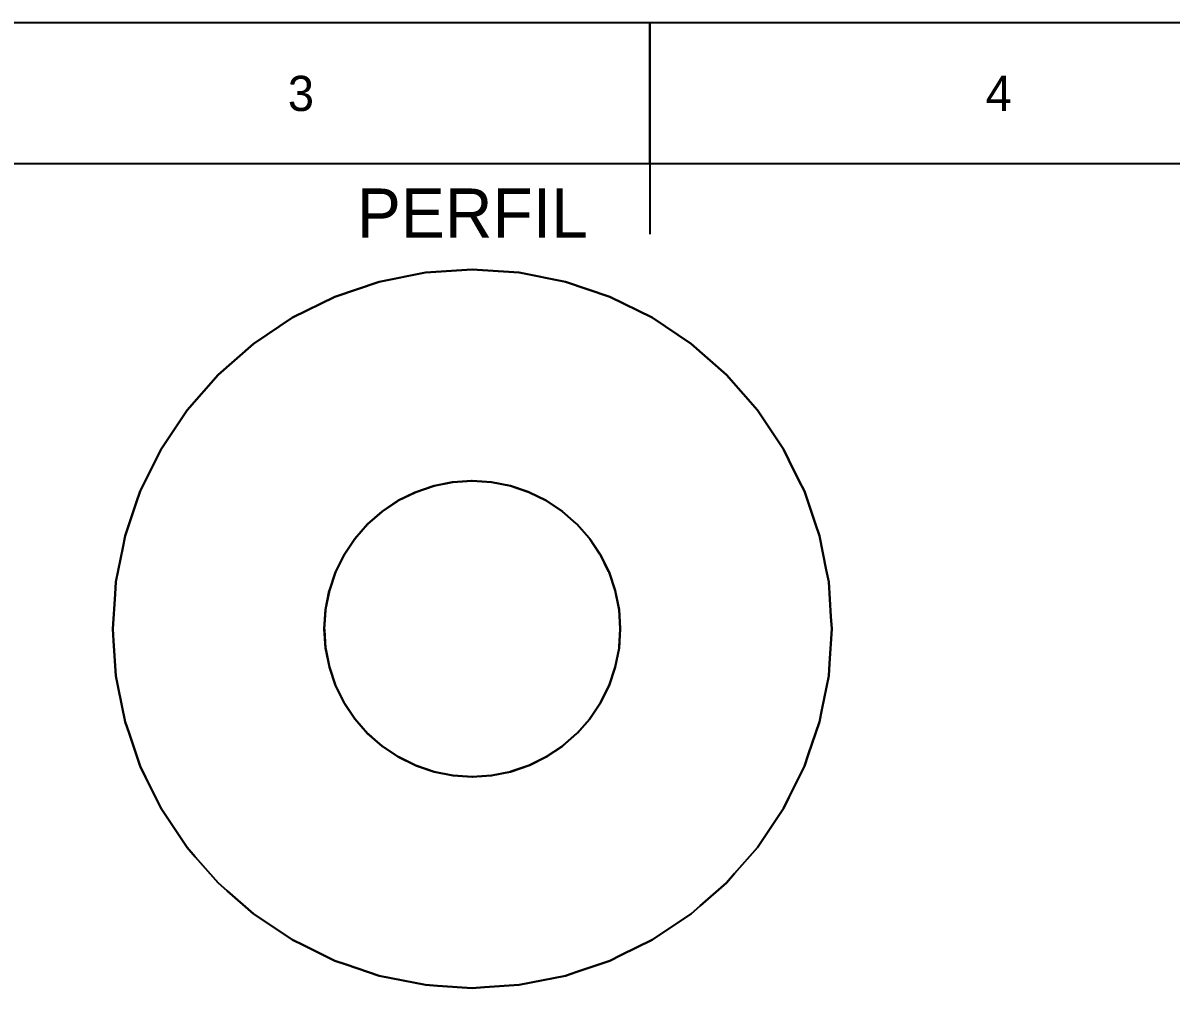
# Model space of a CAD drawing. Extents: x 0 to 297, y 0 to 210.
# Drawn here: x 104 to 185.5, y 141.5 to 210 of the extents above; entities that cross this region are included whole.
import ezdxf
from ezdxf.enums import TextEntityAlignment as Align

# ---------------------------------------------------------------- set-up
doc = ezdxf.new("R2010")
doc.units = 0
for name, color, linetype in [('FINA', 7, 'CONTINUOUS'), ('NORMA', 7, 'CONTINUOUS'), ('TEXTO', 7, 'CONTINUOUS'), ('VISIBLE', 7, 'CONTINUOUS')]:
    doc.layers.add(name, color=color, linetype=linetype)

msp = doc.modelspace()

# ---------------------------------------------------------------- linework, layer by layer
at = {"layer": 'FINA'}
for p, q in [((297, 210), (0, 210)), ((148.5, 200), (148.5, 210))]:
    msp.add_line(p, q, dxfattribs=at)
at = {"layer": 'NORMA'}
for p, q in [((148.5, 210), (148.5, 195)), ((287, 200), (20, 200))]:
    msp.add_line(p, q, dxfattribs=at)
at = {"layer": 'VISIBLE'}
for p, q in [((129.3082, 191.6311), (132.5797, 192.2818)), ((132.5797, 192.2818), (129.3082, 191.6311)), ((132.5797, 192.2818), (135.9081, 192.5)), ((135.9081, 192.5), (132.5797, 192.2818)), ((135.9081, 192.5), (139.2365, 192.2818)), ((139.2365, 192.2818), (135.9081, 192.5)), ((139.2365, 192.2818), (142.508, 191.6311)), ((142.508, 191.6311), (139.2365, 192.2818)), ((126.1497, 190.5589), (129.3082, 191.6311)), ((129.3082, 191.6311), (126.1497, 190.5589)), ((142.508, 191.6311), (145.6665, 190.5589)), ((145.6665, 190.5589), (142.508, 191.6311)), ((123.1581, 189.0836), (126.1497, 190.5589)), ((126.1497, 190.5589), (123.1581, 189.0836)), ((145.6665, 190.5589), (148.6581, 189.0836)), ((148.6581, 189.0836), (145.6665, 190.5589)), ((120.3847, 187.2305), (123.1581, 189.0836)), ((123.1581, 189.0836), (120.3847, 187.2305)), ((148.6581, 189.0836), (151.4315, 187.2305)), ((151.4315, 187.2305), (148.6581, 189.0836)), ((117.8769, 185.0312), (120.3847, 187.2305)), ((120.3847, 187.2305), (117.8769, 185.0312)), ((151.4315, 187.2305), (153.9393, 185.0312)), ((153.9393, 185.0312), (151.4315, 187.2305)), ((115.6776, 182.5234), (117.8769, 185.0312)), ((117.8769, 185.0312), (115.6776, 182.5234)), ((153.9393, 185.0312), (156.1386, 182.5234)), ((156.1386, 182.5234), (153.9393, 185.0312)), ((113.8245, 179.75), (115.6776, 182.5234)), ((115.6776, 182.5234), (113.8245, 179.75)), ((156.1386, 182.5234), (157.9918, 179.75)), ((157.9918, 179.75), (156.1386, 182.5234)), ((112.3492, 176.7584), (113.8245, 179.75)), ((113.8245, 179.75), (112.3492, 176.7584)), ((157.9918, 179.75), (158.3752, 178.9726)), ((158.3752, 178.9726), (157.9918, 179.75)), ((158.3752, 178.9726), (159.0837, 177.5359)), ((159.0837, 177.5359), (158.3752, 178.9726)), ((112.0706, 175.9376), (112.3492, 176.7584)), ((112.3492, 176.7584), (112.0706, 175.9376)), ((131.8899, 176.7007), (133.1905, 177.1422)), ((133.1905, 177.1422), (131.8899, 176.7007)), ((131.8899, 176.7007), (133.1817, 177.1392)), ((133.1287, 177.1213), (131.8899, 176.7007)), ((133.1905, 177.1422), (133.1287, 177.1213)), ((133.1817, 177.1392), (133.1905, 177.1422)), ((133.1905, 177.1422), (134.5376, 177.4102)), ((134.5376, 177.4102), (133.1905, 177.1422)), ((133.1905, 177.1422), (134.5285, 177.4084)), ((134.4736, 177.3974), (133.1905, 177.1422)), ((134.5376, 177.4102), (134.4736, 177.3974)), ((134.5285, 177.4084), (134.5376, 177.4102)), ((134.5376, 177.4102), (135.9081, 177.5)), ((135.9081, 177.5), (134.5376, 177.4102)), ((134.5376, 177.4102), (135.8988, 177.4994)), ((135.843, 177.4957), (134.5376, 177.4102)), ((135.9081, 177.5), (135.843, 177.4957)), ((135.8988, 177.4994), (135.9081, 177.5)), ((135.9081, 177.5), (137.2786, 177.4102)), ((137.2786, 177.4102), (135.9081, 177.5)), ((137.2135, 177.4144), (135.9081, 177.5)), ((135.9081, 177.5), (137.2693, 177.4108)), ((137.2786, 177.4102), (137.2135, 177.4144)), ((137.2693, 177.4108), (137.2786, 177.4102)), ((137.2786, 177.4102), (138.6257, 177.1422)), ((138.6257, 177.1422), (137.2786, 177.4102)), ((138.5617, 177.1549), (137.2786, 177.4102)), ((137.2786, 177.4102), (138.6166, 177.144)), ((138.6257, 177.1422), (138.5617, 177.1549)), ((138.6166, 177.144), (138.6257, 177.1422)), ((138.6257, 177.1422), (139.9263, 176.7007)), ((139.9263, 176.7007), (138.6257, 177.1422)), ((139.8645, 176.7217), (138.6257, 177.1422)), ((138.6257, 177.1422), (139.9175, 176.7037)), ((159.0837, 177.5359), (159.467, 176.7584)), ((159.467, 176.7584), (159.0837, 177.5359)), ((159.467, 176.7584), (160.2606, 174.4207)), ((160.2606, 174.4207), (159.467, 176.7584)), ((111.277, 173.5999), (112.0706, 175.9376)), ((112.0706, 175.9376), (111.277, 173.5999)), ((129.5161, 175.3302), (130.6581, 176.0933)), ((130.6581, 176.0933), (129.5161, 175.3302)), ((129.5161, 175.3302), (130.6504, 176.0881)), ((130.6039, 176.057), (129.5161, 175.3302)), ((130.6581, 176.0933), (130.6039, 176.057)), ((130.6504, 176.0881), (130.6581, 176.0933)), ((130.6581, 176.0933), (131.8899, 176.7007)), ((131.8899, 176.7007), (130.6581, 176.0933)), ((130.6581, 176.0933), (131.8816, 176.6966)), ((131.8314, 176.6719), (130.6581, 176.0933)), ((131.8899, 176.7007), (131.8314, 176.6719)), ((131.8816, 176.6966), (131.8899, 176.7007)), ((139.9263, 176.7007), (139.8645, 176.7217)), ((139.9175, 176.7037), (139.9263, 176.7007)), ((139.9263, 176.7007), (141.1581, 176.0933)), ((141.1581, 176.0933), (139.9263, 176.7007)), ((141.0996, 176.1221), (139.9263, 176.7007)), ((139.9263, 176.7007), (141.1498, 176.0974)), ((141.1581, 176.0933), (141.0996, 176.1221)), ((141.1498, 176.0974), (141.1581, 176.0933)), ((141.1581, 176.0933), (142.3001, 175.3302)), ((142.3001, 175.3302), (141.1581, 176.0933)), ((142.2459, 175.3665), (141.1581, 176.0933)), ((141.1581, 176.0933), (142.2924, 175.3354)), ((128.4835, 174.4246), (129.5161, 175.3302)), ((129.5161, 175.3302), (128.4835, 174.4246)), ((128.4835, 174.4246), (129.5091, 175.3241)), ((129.4671, 175.2872), (128.4835, 174.4246)), ((129.5161, 175.3302), (129.4671, 175.2872)), ((129.5091, 175.3241), (129.5161, 175.3302)), ((142.3001, 175.3302), (142.2459, 175.3665)), ((142.2924, 175.3354), (142.3001, 175.3302)), ((142.3001, 175.3302), (143.3327, 174.4246)), ((143.3327, 174.4246), (142.3001, 175.3302)), ((143.2837, 174.4676), (142.3001, 175.3302)), ((142.3001, 175.3302), (143.3257, 174.4308)), ((127.5779, 173.392), (128.4835, 174.4246)), ((128.4835, 174.4246), (127.5779, 173.392)), ((127.5779, 173.392), (128.4774, 174.4176)), ((128.4405, 174.3756), (127.5779, 173.392)), ((128.4835, 174.4246), (128.4405, 174.3756)), ((128.4774, 174.4176), (128.4835, 174.4246)), ((143.3327, 174.4246), (143.2837, 174.4676)), ((143.3257, 174.4308), (143.3327, 174.4246)), ((143.3327, 174.4246), (144.2383, 173.392)), ((144.2383, 173.392), (143.3327, 174.4246)), ((144.1953, 173.441), (143.3327, 174.4246)), ((143.3327, 174.4246), (144.2322, 173.399)), ((160.2606, 174.4207), (160.5392, 173.5999)), ((160.5392, 173.5999), (160.2606, 174.4207)), ((111.1079, 172.7497), (111.277, 173.5999)), ((111.277, 173.5999), (111.1079, 172.7497)), ((160.5392, 173.5999), (161.0209, 171.1786)), ((161.0209, 171.1786), (160.5392, 173.5999)), ((110.6263, 170.3284), (111.1079, 172.7497)), ((111.1079, 172.7497), (110.6263, 170.3284)), ((126.8149, 172.25), (127.5779, 173.392)), ((127.5779, 173.392), (126.8149, 172.25)), ((126.8149, 172.25), (127.5727, 173.3842)), ((127.5417, 173.3378), (126.8149, 172.25)), ((127.5779, 173.392), (127.5417, 173.3378)), ((127.5727, 173.3842), (127.5779, 173.392)), ((144.2383, 173.392), (144.1953, 173.441)), ((144.2322, 173.399), (144.2383, 173.392)), ((144.2383, 173.392), (145.0014, 172.25)), ((145.0014, 172.25), (144.2383, 173.392)), ((144.9651, 172.3042), (144.2383, 173.392)), ((144.2383, 173.392), (144.9962, 172.2577)), ((126.2074, 171.0182), (126.8149, 172.25)), ((126.8149, 172.25), (126.2074, 171.0182)), ((126.2074, 171.0182), (126.8107, 172.2416)), ((126.786, 172.1915), (126.2074, 171.0182)), ((126.8149, 172.25), (126.786, 172.1915)), ((126.8107, 172.2416), (126.8149, 172.25)), ((145.0014, 172.25), (144.9651, 172.3042)), ((144.9962, 172.2577), (145.0014, 172.25)), ((145.0014, 172.25), (145.6089, 171.0182)), ((145.6089, 171.0182), (145.0014, 172.25)), ((145.58, 171.0767), (145.0014, 172.25)), ((145.0014, 172.25), (145.6047, 171.0265)), ((145.6089, 171.0182), (145.58, 171.0767)), ((161.0209, 171.1786), (161.19, 170.3284)), ((161.19, 170.3284), (161.0209, 171.1786)), ((110.5696, 169.4634), (110.6263, 170.3284)), ((110.6263, 170.3284), (110.5696, 169.4634)), ((125.7659, 169.7176), (126.2074, 171.0182)), ((126.2074, 171.0182), (125.7659, 169.7176)), ((125.7659, 169.7176), (126.2044, 171.0094)), ((126.1864, 170.9564), (125.7659, 169.7176)), ((126.2074, 171.0182), (126.1864, 170.9564)), ((126.2044, 171.0094), (126.2074, 171.0182)), ((145.6047, 171.0265), (145.6089, 171.0182)), ((145.6089, 171.0182), (146.0503, 169.7176)), ((146.0503, 169.7176), (145.6089, 171.0182)), ((146.0294, 169.7794), (145.6089, 171.0182)), ((145.6089, 171.0182), (146.0473, 169.7264)), ((161.19, 170.3284), (161.3514, 167.865)), ((161.3514, 167.865), (161.19, 170.3284)), ((110.4081, 167), (110.5696, 169.4634)), ((110.5696, 169.4634), (110.4081, 167)), ((125.4979, 168.3705), (125.7659, 169.7176)), ((125.7659, 169.7176), (125.4979, 168.3705)), ((125.4979, 168.3705), (125.7641, 169.7085)), ((125.7532, 169.6536), (125.4979, 168.3705)), ((125.7659, 169.7176), (125.7532, 169.6536)), ((125.7641, 169.7085), (125.7659, 169.7176)), ((146.0503, 169.7176), (146.0294, 169.7794)), ((146.0473, 169.7264), (146.0503, 169.7176)), ((146.0503, 169.7176), (146.3183, 168.3705)), ((146.3183, 168.3705), (146.0503, 169.7176)), ((146.3056, 168.4345), (146.0503, 169.7176)), ((146.0503, 169.7176), (146.3165, 168.3797)), ((125.4081, 167), (125.4979, 168.3705)), ((125.4979, 168.3705), (125.4081, 167)), ((125.4081, 167), (125.4973, 168.3612)), ((125.4937, 168.3054), (125.4081, 167)), ((125.4979, 168.3705), (125.4937, 168.3054)), ((125.4973, 168.3612), (125.4979, 168.3705)), ((146.3183, 168.3705), (146.3056, 168.4345)), ((146.3165, 168.3797), (146.3183, 168.3705)), ((146.3183, 168.3705), (146.4081, 167)), ((146.4081, 167), (146.3183, 168.3705)), ((146.4039, 167.0651), (146.3183, 168.3705)), ((146.3183, 168.3705), (146.4075, 167.0093)), ((161.3514, 167.865), (161.4081, 167)), ((161.4081, 167), (161.3514, 167.865)), ((110.4648, 166.135), (110.4081, 167)), ((110.4081, 167), (110.4648, 166.135)), ((125.4979, 165.6295), (125.4081, 167)), ((125.4081, 167), (125.4979, 165.6295)), ((125.4087, 166.9907), (125.4081, 167)), ((125.4081, 167), (125.4124, 166.9349)), ((125.4979, 165.6295), (125.4087, 166.9907)), ((146.4081, 167), (146.3183, 165.6295)), ((146.3183, 165.6295), (146.4081, 167)), ((146.4081, 167), (146.3189, 165.6388)), ((146.3226, 165.6946), (146.4081, 167)), ((146.4081, 167), (146.4039, 167.0651)), ((146.4075, 167.0093), (146.4081, 167)), ((161.4081, 167), (161.2467, 164.5366)), ((161.2467, 164.5366), (161.4081, 167)), ((125.4124, 166.9349), (125.4979, 165.6295)), ((110.6263, 163.6716), (110.4648, 166.135)), ((110.4648, 166.135), (110.6263, 163.6716)), ((125.7659, 164.2824), (125.4979, 165.6295)), ((125.4979, 165.6295), (125.7659, 164.2824)), ((125.4998, 165.6203), (125.4979, 165.6295)), ((125.4979, 165.6295), (125.5107, 165.5655)), ((125.7659, 164.2824), (125.4998, 165.6203)), ((125.5107, 165.5655), (125.7659, 164.2824)), ((146.3183, 165.6295), (146.0503, 164.2824)), ((146.0503, 164.2824), (146.3183, 165.6295)), ((146.3183, 165.6295), (146.0522, 164.2915)), ((146.0631, 164.3464), (146.3183, 165.6295)), ((146.3183, 165.6295), (146.3226, 165.6946)), ((146.3189, 165.6388), (146.3183, 165.6295)), ((161.2467, 164.5366), (161.19, 163.6716)), ((161.19, 163.6716), (161.2467, 164.5366)), ((126.2074, 162.9818), (125.7659, 164.2824)), ((125.7659, 164.2824), (126.2074, 162.9818)), ((125.7689, 164.2736), (125.7659, 164.2824)), ((125.7659, 164.2824), (125.7869, 164.2206)), ((126.2074, 162.9818), (125.7689, 164.2736)), ((125.7869, 164.2206), (126.2074, 162.9818)), ((146.0503, 164.2824), (145.6089, 162.9818)), ((145.6089, 162.9818), (146.0503, 164.2824)), ((146.0503, 164.2824), (145.6118, 162.9906)), ((145.6298, 163.0436), (146.0503, 164.2824)), ((146.0503, 164.2824), (146.0631, 164.3464)), ((146.0522, 164.2915), (146.0503, 164.2824)), ((110.7954, 162.8214), (110.6263, 163.6716)), ((110.6263, 163.6716), (110.7954, 162.8214)), ((126.8149, 161.75), (126.2074, 162.9818)), ((126.2074, 162.9818), (126.8149, 161.75)), ((126.2115, 162.9735), (126.2074, 162.9818)), ((126.2074, 162.9818), (126.2362, 162.9233)), ((126.8149, 161.75), (126.2115, 162.9735)), ((126.2362, 162.9233), (126.8149, 161.75)), ((145.6089, 162.9818), (145.0014, 161.75)), ((145.0014, 161.75), (145.6089, 162.9818)), ((145.6089, 162.9818), (145.0055, 161.7584)), ((145.0302, 161.8085), (145.6089, 162.9818)), ((145.6089, 162.9818), (145.6298, 163.0436)), ((145.6118, 162.9906), (145.6089, 162.9818)), ((161.19, 163.6716), (160.7083, 161.2503)), ((160.7083, 161.2503), (161.19, 163.6716)), ((111.277, 160.4001), (110.7954, 162.8214)), ((110.7954, 162.8214), (111.277, 160.4001)), ((127.5779, 160.608), (126.8149, 161.75)), ((126.8149, 161.75), (127.5779, 160.608)), ((126.82, 161.7423), (126.8149, 161.75)), ((126.8149, 161.75), (126.8511, 161.6958)), ((127.5779, 160.608), (126.82, 161.7423)), ((126.8511, 161.6958), (127.5779, 160.608)), ((145.0014, 161.75), (144.2383, 160.608)), ((144.2383, 160.608), (145.0014, 161.75)), ((145.0014, 161.75), (144.2435, 160.6158)), ((144.2746, 160.6622), (145.0014, 161.75)), ((145.0014, 161.75), (145.0302, 161.8085)), ((145.0055, 161.7584), (145.0014, 161.75)), ((128.4835, 159.5754), (127.5779, 160.608)), ((127.5779, 160.608), (128.4835, 159.5754)), ((127.5841, 160.601), (127.5779, 160.608)), ((127.5779, 160.608), (127.6209, 160.559)), ((128.4835, 159.5754), (127.5841, 160.601)), ((127.6209, 160.559), (128.4835, 159.5754)), ((144.2383, 160.608), (143.3327, 159.5754)), ((143.3327, 159.5754), (144.2383, 160.608)), ((144.2383, 160.608), (143.3389, 159.5824)), ((143.3758, 159.6244), (144.2383, 160.608)), ((144.2383, 160.608), (144.2746, 160.6622)), ((144.2435, 160.6158), (144.2383, 160.608)), ((160.7083, 161.2503), (160.5392, 160.4001)), ((160.5392, 160.4001), (160.7083, 161.2503)), ((111.5556, 159.5793), (111.277, 160.4001)), ((111.277, 160.4001), (111.5556, 159.5793)), ((160.5392, 160.4001), (159.7457, 158.0624)), ((159.7457, 158.0624), (160.5392, 160.4001)), ((112.3492, 157.2416), (111.5556, 159.5793)), ((111.5556, 159.5793), (112.3492, 157.2416)), ((129.5161, 158.6698), (128.4835, 159.5754)), ((128.4835, 159.5754), (129.5161, 158.6698)), ((128.4905, 159.5692), (128.4835, 159.5754)), ((128.4835, 159.5754), (128.5325, 159.5324)), ((129.5161, 158.6698), (128.4905, 159.5692)), ((128.5325, 159.5324), (129.5161, 158.6698)), ((143.3327, 159.5754), (142.3001, 158.6698)), ((142.3001, 158.6698), (143.3327, 159.5754)), ((143.3327, 159.5754), (142.3071, 158.6759)), ((142.3492, 158.7128), (143.3327, 159.5754)), ((143.3327, 159.5754), (143.3758, 159.6244)), ((143.3389, 159.5824), (143.3327, 159.5754)), ((130.6581, 157.9067), (129.5161, 158.6698)), ((129.5161, 158.6698), (130.6581, 157.9067)), ((129.5239, 158.6646), (129.5161, 158.6698)), ((129.5161, 158.6698), (129.5704, 158.6335)), ((130.6581, 157.9067), (129.5239, 158.6646)), ((129.5704, 158.6335), (130.6581, 157.9067)), ((142.3001, 158.6698), (141.1581, 157.9067)), ((141.1581, 157.9067), (142.3001, 158.6698)), ((142.3001, 158.6698), (141.1659, 157.9119)), ((141.2124, 157.943), (142.3001, 158.6698)), ((142.3001, 158.6698), (142.3492, 158.7128)), ((142.3071, 158.6759), (142.3001, 158.6698)), ((159.7457, 158.0624), (159.467, 157.2416)), ((159.467, 157.2416), (159.7457, 158.0624)), ((112.7326, 156.4641), (112.3492, 157.2416)), ((112.3492, 157.2416), (112.7326, 156.4641)), ((131.8899, 157.2993), (130.6581, 157.9067)), ((130.6581, 157.9067), (131.8899, 157.2993)), ((130.6665, 157.9026), (130.6581, 157.9067)), ((130.6581, 157.9067), (130.7166, 157.8779)), ((131.8899, 157.2993), (130.6665, 157.9026)), ((130.7166, 157.8779), (131.8899, 157.2993)), ((133.1905, 156.8578), (131.8899, 157.2993)), ((131.8899, 157.2993), (133.1905, 156.8578)), ((131.8988, 157.2963), (131.8899, 157.2993)), ((131.8899, 157.2993), (131.9517, 157.2783)), ((133.1905, 156.8578), (131.8988, 157.2963)), ((131.9517, 157.2783), (133.1905, 156.8578)), ((139.9263, 157.2993), (138.6257, 156.8578)), ((138.6257, 156.8578), (139.9263, 157.2993)), ((139.9263, 157.2993), (138.6345, 156.8608)), ((138.6875, 156.8787), (139.9263, 157.2993)), ((141.1581, 157.9067), (139.9263, 157.2993)), ((139.9263, 157.2993), (141.1581, 157.9067)), ((139.9263, 157.2993), (139.9848, 157.3281)), ((139.9347, 157.3034), (139.9263, 157.2993)), ((141.1581, 157.9067), (139.9347, 157.3034)), ((139.9848, 157.3281), (141.1581, 157.9067)), ((141.1581, 157.9067), (141.2124, 157.943)), ((141.1659, 157.9119), (141.1581, 157.9067)), ((159.467, 157.2416), (158.3752, 155.0274)), ((158.3752, 155.0274), (159.467, 157.2416)), ((113.8245, 154.25), (112.7326, 156.4641)), ((112.7326, 156.4641), (113.8245, 154.25)), ((134.5376, 156.5898), (133.1905, 156.8578)), ((133.1905, 156.8578), (134.5376, 156.5898)), ((133.1997, 156.856), (133.1905, 156.8578)), ((133.1905, 156.8578), (133.2545, 156.8451)), ((134.5376, 156.5898), (133.1997, 156.856)), ((133.2545, 156.8451), (134.5376, 156.5898)), ((135.9081, 156.5), (134.5376, 156.5898)), ((134.5376, 156.5898), (135.9081, 156.5)), ((134.5469, 156.5892), (134.5376, 156.5898)), ((134.5376, 156.5898), (134.6027, 156.5856)), ((135.9081, 156.5), (134.5469, 156.5892)), ((134.6027, 156.5856), (135.9081, 156.5)), ((137.2786, 156.5898), (135.9081, 156.5)), ((135.9081, 156.5), (137.2786, 156.5898)), ((135.9081, 156.5), (135.9732, 156.5043)), ((135.9174, 156.5006), (135.9081, 156.5)), ((137.2786, 156.5898), (135.9174, 156.5006)), ((135.9732, 156.5043), (137.2786, 156.5898)), ((138.6257, 156.8578), (137.2786, 156.5898)), ((137.2786, 156.5898), (138.6257, 156.8578)), ((137.2786, 156.5898), (137.3426, 156.6026)), ((137.2878, 156.5916), (137.2786, 156.5898)), ((138.6257, 156.8578), (137.2878, 156.5916)), ((137.3426, 156.6026), (138.6257, 156.8578)), ((138.6257, 156.8578), (138.6875, 156.8787)), ((138.6345, 156.8608), (138.6257, 156.8578)), ((158.3752, 155.0274), (157.9918, 154.25)), ((157.9918, 154.25), (158.3752, 155.0274)), ((114.3061, 153.5293), (113.8245, 154.25)), ((113.8245, 154.25), (114.3061, 153.5293)), ((157.9918, 154.25), (156.6202, 152.1973)), ((156.6202, 152.1973), (157.9918, 154.25)), ((115.6776, 151.4766), (114.3061, 153.5293)), ((114.3061, 153.5293), (115.6776, 151.4766)), ((156.6202, 152.1973), (156.1386, 151.4766)), ((156.1386, 151.4766), (156.6202, 152.1973)), ((116.2491, 150.8249), (115.6776, 151.4766)), ((115.6776, 151.4766), (116.2491, 150.8249)), ((117.8769, 148.9688), (116.2491, 150.8249)), ((116.2491, 150.8249), (117.8769, 148.9688)), ((156.1386, 151.4766), (154.5109, 149.6205)), ((154.5109, 149.6205), (156.1386, 151.4766)), ((154.5109, 149.6205), (153.9393, 148.9688)), ((153.9393, 148.9688), (154.5109, 149.6205)), ((118.5286, 148.3972), (117.8769, 148.9688)), ((117.8769, 148.9688), (118.5286, 148.3972)), ((120.3847, 146.7695), (118.5286, 148.3972)), ((118.5286, 148.3972), (120.3847, 146.7695)), ((153.9393, 148.9688), (152.0832, 147.341)), ((152.0832, 147.341), (153.9393, 148.9688)), ((121.1054, 146.2879), (120.3847, 146.7695)), ((120.3847, 146.7695), (121.1054, 146.2879)), ((151.4315, 146.7695), (149.3789, 145.3979)), ((149.3789, 145.3979), (151.4315, 146.7695)), ((152.0832, 147.341), (151.4315, 146.7695)), ((151.4315, 146.7695), (152.0832, 147.341)), ((123.1581, 144.9164), (121.1054, 146.2879)), ((121.1054, 146.2879), (123.1581, 144.9164)), ((149.3789, 145.3979), (148.6581, 144.9164)), ((148.6581, 144.9164), (149.3789, 145.3979)), ((123.9356, 144.533), (123.1581, 144.9164)), ((123.1581, 144.9164), (123.9356, 144.533)), ((126.1497, 143.4411), (123.9356, 144.533)), ((123.9356, 144.533), (126.1497, 143.4411)), ((148.6581, 144.9164), (146.444, 143.8245)), ((146.444, 143.8245), (148.6581, 144.9164)), ((126.9705, 143.1624), (126.1497, 143.4411)), ((126.1497, 143.4411), (126.9705, 143.1624)), ((145.6665, 143.4411), (143.3288, 142.6475)), ((143.3288, 142.6475), (145.6665, 143.4411)), ((146.444, 143.8245), (145.6665, 143.4411)), ((145.6665, 143.4411), (146.444, 143.8245)), ((129.3082, 142.3689), (126.9705, 143.1624)), ((126.9705, 143.1624), (129.3082, 142.3689)), ((143.3288, 142.6475), (142.508, 142.3689)), ((142.508, 142.3689), (143.3288, 142.6475)), ((130.1584, 142.1998), (129.3082, 142.3689)), ((129.3082, 142.3689), (130.1584, 142.1998)), ((132.5797, 141.7182), (130.1584, 142.1998)), ((130.1584, 142.1998), (132.5797, 141.7182)), ((140.0867, 141.8873), (139.2365, 141.7182)), ((139.2365, 141.7182), (140.0867, 141.8873)), ((142.508, 142.3689), (140.0867, 141.8873)), ((140.0867, 141.8873), (142.508, 142.3689)), ((133.4447, 141.6615), (132.5797, 141.7182)), ((132.5797, 141.7182), (133.4447, 141.6615)), ((135.9081, 141.5), (133.4447, 141.6615)), ((133.4447, 141.6615), (135.9081, 141.5)), ((136.7731, 141.5567), (135.9081, 141.5)), ((135.9081, 141.5), (136.7731, 141.5567)), ((139.2365, 141.7182), (136.7731, 141.5567)), ((136.7731, 141.5567), (139.2365, 141.7182))]:
    msp.add_line(p, q, dxfattribs=at)

# ---------------------------------------------------------------- texts
at = {"layer": 'TEXTO'}
for s, height, p in [('3', 2.5, (123.75, 205)), ('4', 2.5, (173.25, 205)), ('PERFIL', 3.5, (135.9081, 196.5))]:
    msp.add_text(s, height=height, dxfattribs=at).set_placement(p, align=Align.MIDDLE_CENTER)

doc.saveas('drawing.dxf')
